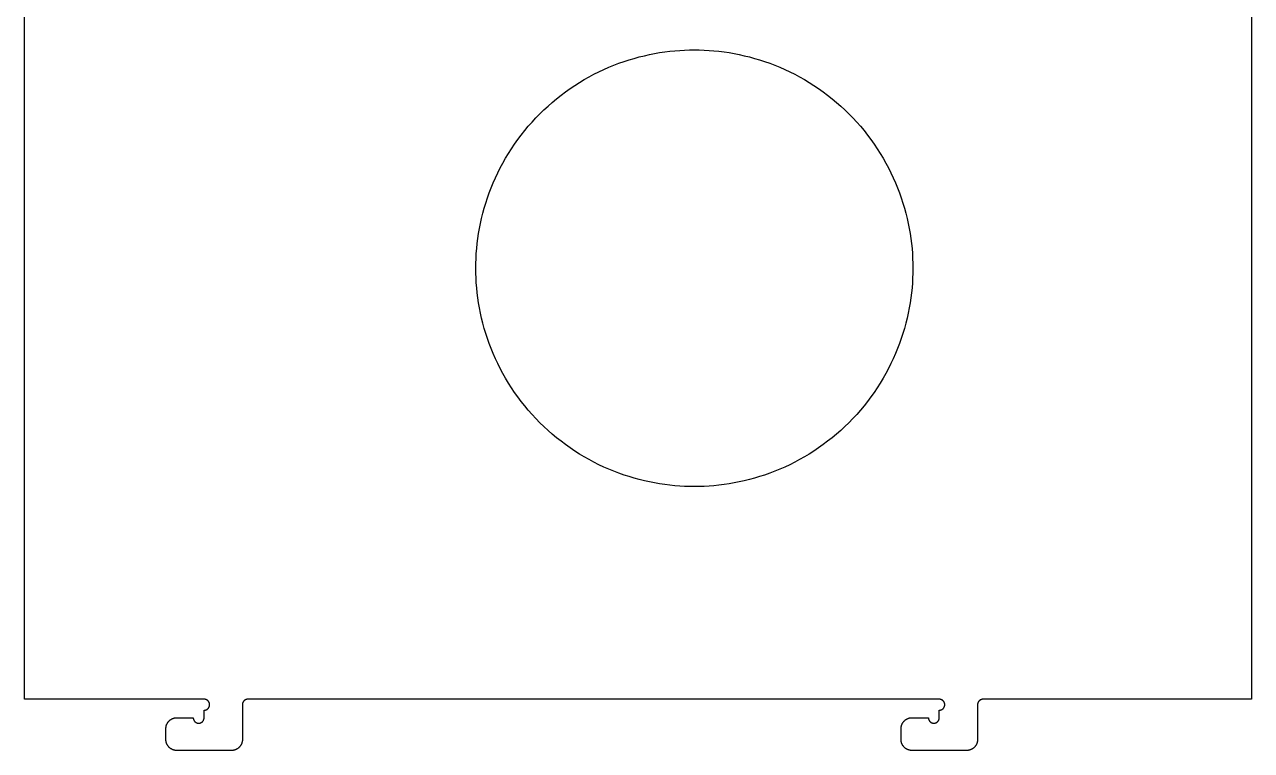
# Model space of a CAD drawing. Header units: millimetres. Extents: x -243 to 905, y 1585 to 2459.
# Drawn here: x -243.2 to 113.3, y 1896.6 to 2107.7 of the extents above; entities that cross this region are included whole.
import ezdxf

# ---------------------------------------------------------------- set-up
doc = ezdxf.new("R2010")
doc.units = ezdxf.units.MM
doc.header["$MEASUREMENT"] = 0
doc.layers.add('Layer 05', color=7, linetype='Continuous', true_color=0xffffff)

msp = doc.modelspace()

# ---------------------------------------------------------------- linework, layer by layer
at = {"layer": 'Layer 05'}
for points in [[(113.35, 2177.92), (113.35, 1911.51), (35.34, 1911.51), (35.31, 1911.51), (35.27, 1911.51), (35.24, 1911.51), (35.2, 1911.51), (35.16, 1911.5), (35.13, 1911.5), (35.09, 1911.49), (35.06, 1911.49), (35.02, 1911.48), (34.98, 1911.47), (34.94, 1911.46), (34.91, 1911.45), (34.87, 1911.44), (34.83, 1911.43), (34.8, 1911.41), (34.76, 1911.4), (34.72, 1911.39), (34.69, 1911.37), (34.65, 1911.35), (34.61, 1911.33), (34.58, 1911.32), (34.54, 1911.3), (34.51, 1911.27), (34.48, 1911.25), (34.44, 1911.23), (34.41, 1911.21), (34.38, 1911.18), (34.34, 1911.16), (34.31, 1911.13), (34.28, 1911.1), (34.25, 1911.08), (34.22, 1911.05), (34.19, 1911.02), (34.16, 1910.99), (34.14, 1910.96), (34.11, 1910.92), (34.09, 1910.89), (34.06, 1910.86), (34.04, 1910.83), (34.02, 1910.79), (33.99, 1910.76), (33.97, 1910.72), (33.95, 1910.69), (33.93, 1910.65), (33.92, 1910.62), (33.9, 1910.58), (33.88, 1910.55), (33.87, 1910.51), (33.85, 1910.47), (33.84, 1910.44), (33.83, 1910.4), (33.82, 1910.36), (33.81, 1910.32), (33.8, 1910.29), (33.79, 1910.25), (33.78, 1910.21), (33.78, 1910.18), (33.77, 1910.14), (33.77, 1910.1), (33.76, 1910.07), (33.76, 1910.03), (33.76, 1910), (33.76, 1909.96), (33.76, 1909.92), (33.76, 1899.79), (33.76, 1899.72), (33.75, 1899.65), (33.75, 1899.58), (33.74, 1899.5), (33.74, 1899.43), (33.73, 1899.36), (33.72, 1899.29), (33.7, 1899.21), (33.69, 1899.14), (33.67, 1899.06), (33.65, 1898.99), (33.63, 1898.92), (33.61, 1898.84), (33.59, 1898.77), (33.56, 1898.69), (33.53, 1898.62), (33.5, 1898.55), (33.47, 1898.47), (33.44, 1898.4), (33.4, 1898.33), (33.36, 1898.26), (33.32, 1898.19), (33.28, 1898.12), (33.24, 1898.05), (33.19, 1897.98), (33.15, 1897.92), (33.1, 1897.85), (33.05, 1897.79), (32.99, 1897.73), (32.94, 1897.66), (32.88, 1897.6), (32.83, 1897.54), (32.77, 1897.49), (32.71, 1897.43), (32.65, 1897.38), (32.58, 1897.32), (32.52, 1897.27), (32.45, 1897.22), (32.39, 1897.18), (32.32, 1897.13), (32.25, 1897.09), (32.18, 1897.05), (32.11, 1897.01), (32.04, 1896.97), (31.97, 1896.93), (31.9, 1896.9), (31.82, 1896.87), (31.75, 1896.84), (31.68, 1896.81), (31.6, 1896.78), (31.53, 1896.76), (31.46, 1896.74), (31.38, 1896.72), (31.31, 1896.7), (31.23, 1896.68), (31.16, 1896.67), (31.09, 1896.65), (31.01, 1896.64), (30.94, 1896.63), (30.87, 1896.63), (30.79, 1896.62), (30.72, 1896.62), (30.65, 1896.62), (30.58, 1896.61), (14.71, 1896.61), (14.64, 1896.62), (14.56, 1896.62), (14.49, 1896.62), (14.42, 1896.63), (14.35, 1896.63), (14.28, 1896.64), (14.2, 1896.65), (14.13, 1896.67), (14.05, 1896.68), (13.98, 1896.7), (13.91, 1896.72), (13.83, 1896.74), (13.76, 1896.76), (13.68, 1896.78), (13.61, 1896.81), (13.54, 1896.84), (13.46, 1896.87), (13.39, 1896.9), (13.32, 1896.93), (13.25, 1896.97), (13.18, 1897.01), (13.11, 1897.05), (13.04, 1897.09), (12.97, 1897.13), (12.9, 1897.18), (12.83, 1897.22), (12.77, 1897.27), (12.71, 1897.32), (12.64, 1897.38), (12.58, 1897.43), (12.52, 1897.49), (12.46, 1897.54), (12.4, 1897.6), (12.35, 1897.66), (12.29, 1897.73), (12.24, 1897.79), (12.19, 1897.85), (12.14, 1897.92), (12.09, 1897.98), (12.05, 1898.05), (12.01, 1898.12), (11.96, 1898.19), (11.92, 1898.26), (11.89, 1898.33), (11.85, 1898.4), (11.82, 1898.47), (11.78, 1898.55), (11.75, 1898.62), (11.73, 1898.69), (11.7, 1898.77), (11.68, 1898.84), (11.65, 1898.92), (11.63, 1898.99), (11.62, 1899.06), (11.6, 1899.14), (11.58, 1899.21), (11.57, 1899.29), (11.56, 1899.36), (11.55, 1899.43), (11.54, 1899.5), (11.54, 1899.58), (11.53, 1899.65), (11.53, 1899.72), (11.53, 1899.79), (11.53, 1902.96), (11.53, 1903.04), (11.53, 1903.11), (11.54, 1903.18), (11.54, 1903.25), (11.55, 1903.32), (11.56, 1903.4), (11.57, 1903.47), (11.58, 1903.54), (11.6, 1903.62), (11.62, 1903.69), (11.63, 1903.77), (11.65, 1903.84), (11.68, 1903.92), (11.7, 1903.99), (11.73, 1904.06), (11.75, 1904.14), (11.78, 1904.21), (11.82, 1904.28), (11.85, 1904.36), (11.89, 1904.43), (11.92, 1904.5), (11.96, 1904.57), (12.01, 1904.64), (12.05, 1904.71), (12.09, 1904.78), (12.14, 1904.84), (12.19, 1904.91), (12.24, 1904.97), (12.29, 1905.04), (12.35, 1905.1), (12.4, 1905.16), (12.46, 1905.22), (12.52, 1905.27), (12.58, 1905.33), (12.64, 1905.38), (12.71, 1905.44), (12.77, 1905.49), (12.83, 1905.54), (12.9, 1905.58), (12.97, 1905.63), (13.04, 1905.67), (13.11, 1905.72), (13.18, 1905.76), (13.25, 1905.79), (13.32, 1905.83), (13.39, 1905.86), (13.46, 1905.9), (13.54, 1905.93), (13.61, 1905.95), (13.68, 1905.98), (13.76, 1906), (13.83, 1906.03), (13.91, 1906.05), (13.98, 1906.07), (14.05, 1906.08), (14.13, 1906.1), (14.2, 1906.11), (14.28, 1906.12), (14.35, 1906.13), (14.42, 1906.14), (14.49, 1906.14), (14.56, 1906.15), (14.64, 1906.15), (14.71, 1906.15), (19.47, 1906.15), (19.47, 1906.11), (19.47, 1906.08), (19.47, 1906.04), (19.48, 1906.01), (19.48, 1905.97), (19.48, 1905.93), (19.49, 1905.9), (19.5, 1905.86), (19.5, 1905.82), (19.51, 1905.78), (19.52, 1905.75), (19.53, 1905.71), (19.54, 1905.67), (19.55, 1905.64), (19.57, 1905.6), (19.58, 1905.56), (19.6, 1905.52), (19.61, 1905.49), (19.63, 1905.45), (19.65, 1905.42), (19.67, 1905.38), (19.69, 1905.34), (19.71, 1905.31), (19.73, 1905.28), (19.75, 1905.24), (19.77, 1905.21), (19.8, 1905.17), (19.82, 1905.14), (19.85, 1905.11), (19.88, 1905.08), (19.91, 1905.05), (19.93, 1905.02), (19.96, 1904.99), (19.99, 1904.96), (20.02, 1904.94), (20.06, 1904.91), (20.09, 1904.88), (20.12, 1904.86), (20.15, 1904.84), (20.19, 1904.81), (20.22, 1904.79), (20.26, 1904.77), (20.29, 1904.75), (20.33, 1904.73), (20.36, 1904.71), (20.4, 1904.7), (20.44, 1904.68), (20.47, 1904.66), (20.51, 1904.65), (20.55, 1904.64), (20.58, 1904.62), (20.62, 1904.61), (20.66, 1904.6), (20.69, 1904.59), (20.73, 1904.59), (20.77, 1904.58), (20.8, 1904.57), (20.84, 1904.57), (20.88, 1904.56), (20.91, 1904.56), (20.95, 1904.56), (20.99, 1904.55), (21.02, 1904.55), (21.06, 1904.55), (21.09, 1904.55), (21.13, 1904.55), (21.16, 1904.56), (21.2, 1904.56), (21.24, 1904.56), (21.27, 1904.57), (21.31, 1904.57), (21.35, 1904.58), (21.38, 1904.59), (21.42, 1904.59), (21.46, 1904.6), (21.49, 1904.61), (21.53, 1904.62), (21.57, 1904.64), (21.6, 1904.65), (21.64, 1904.66), (21.68, 1904.68), (21.71, 1904.69), (21.75, 1904.71), (21.79, 1904.73), (21.82, 1904.75), (21.86, 1904.77), (21.89, 1904.79), (21.93, 1904.81), (21.96, 1904.83), (21.99, 1904.86), (22.02, 1904.88), (22.06, 1904.91), (22.09, 1904.93), (22.12, 1904.96), (22.15, 1904.99), (22.18, 1905.02), (22.21, 1905.05), (22.24, 1905.08), (22.26, 1905.11), (22.29, 1905.14), (22.31, 1905.17), (22.34, 1905.2), (22.36, 1905.24), (22.39, 1905.27), (22.41, 1905.3), (22.43, 1905.34), (22.45, 1905.37), (22.47, 1905.41), (22.48, 1905.45), (22.5, 1905.48), (22.52, 1905.52), (22.53, 1905.56), (22.55, 1905.59), (22.56, 1905.63), (22.57, 1905.67), (22.58, 1905.7), (22.59, 1905.74), (22.6, 1905.78), (22.61, 1905.81), (22.62, 1905.85), (22.62, 1905.89), (22.63, 1905.92), (22.63, 1905.96), (22.64, 1906), (22.64, 1906.03), (22.64, 1906.07), (22.64, 1906.1), (22.64, 1906.14), (22.64, 1908.34), (22.68, 1908.34), (22.71, 1908.34), (22.75, 1908.34), (22.79, 1908.34), (22.82, 1908.35), (22.86, 1908.35), (22.9, 1908.36), (22.93, 1908.36), (22.97, 1908.37), (23.01, 1908.38), (23.04, 1908.39), (23.08, 1908.4), (23.12, 1908.41), (23.15, 1908.42), (23.19, 1908.43), (23.23, 1908.45), (23.26, 1908.46), (23.3, 1908.48), (23.34, 1908.5), (23.37, 1908.51), (23.41, 1908.53), (23.44, 1908.55), (23.48, 1908.57), (23.51, 1908.6), (23.55, 1908.62), (23.58, 1908.64), (23.61, 1908.67), (23.64, 1908.69), (23.68, 1908.72), (23.71, 1908.75), (23.74, 1908.77), (23.77, 1908.8), (23.8, 1908.83), (23.82, 1908.86), (23.85, 1908.89), (23.88, 1908.92), (23.9, 1908.96), (23.93, 1908.99), (23.95, 1909.02), (23.97, 1909.06), (23.99, 1909.09), (24.02, 1909.12), (24.04, 1909.16), (24.05, 1909.2), (24.07, 1909.23), (24.09, 1909.27), (24.1, 1909.3), (24.12, 1909.34), (24.13, 1909.38), (24.15, 1909.41), (24.16, 1909.45), (24.17, 1909.49), (24.18, 1909.52), (24.19, 1909.56), (24.2, 1909.6), (24.2, 1909.64), (24.21, 1909.67), (24.22, 1909.71), (24.22, 1909.75), (24.22, 1909.78), (24.23, 1909.82), (24.23, 1909.85), (24.23, 1909.89), (24.23, 1909.92), (24.23, 1909.96), (24.23, 1910), (24.23, 1910.03), (24.22, 1910.07), (24.22, 1910.1), (24.22, 1910.14), (24.21, 1910.18), (24.2, 1910.21), (24.2, 1910.25), (24.19, 1910.29), (24.18, 1910.32), (24.17, 1910.36), (24.16, 1910.4), (24.15, 1910.44), (24.13, 1910.47), (24.12, 1910.51), (24.1, 1910.55), (24.09, 1910.58), (24.07, 1910.62), (24.05, 1910.65), (24.04, 1910.69), (24.02, 1910.72), (23.99, 1910.76), (23.97, 1910.79), (23.95, 1910.83), (23.93, 1910.86), (23.9, 1910.89), (23.88, 1910.92), (23.85, 1910.96), (23.82, 1910.99), (23.8, 1911.02), (23.77, 1911.05), (23.74, 1911.08), (23.71, 1911.1), (23.68, 1911.13), (23.64, 1911.16), (23.61, 1911.18), (23.58, 1911.21), (23.55, 1911.23), (23.51, 1911.25), (23.48, 1911.27), (23.44, 1911.3), (23.41, 1911.32), (23.37, 1911.33), (23.34, 1911.35), (23.3, 1911.37), (23.26, 1911.39), (23.23, 1911.4), (23.19, 1911.41), (23.15, 1911.43), (23.12, 1911.44), (23.08, 1911.45), (23.04, 1911.46), (23.01, 1911.47), (22.97, 1911.48), (22.93, 1911.49), (22.9, 1911.49), (22.86, 1911.5), (22.82, 1911.5), (22.79, 1911.51), (22.75, 1911.51), (22.71, 1911.51), (22.68, 1911.51), (22.64, 1911.51), (-76.21, 1911.51), (-178.28, 1911.51), (-178.31, 1911.51), (-178.35, 1911.51), (-178.38, 1911.51), (-178.42, 1911.51), (-178.46, 1911.5), (-178.49, 1911.5), (-178.53, 1911.49), (-178.56, 1911.49), (-178.6, 1911.48), (-178.64, 1911.47), (-178.68, 1911.46), (-178.71, 1911.45), (-178.75, 1911.44), (-178.79, 1911.43), (-178.82, 1911.41), (-178.86, 1911.4), (-178.9, 1911.39), (-178.93, 1911.37), (-178.97, 1911.35), (-179.01, 1911.33), (-179.04, 1911.32), (-179.08, 1911.3), (-179.11, 1911.27), (-179.14, 1911.25), (-179.18, 1911.23), (-179.21, 1911.21), (-179.24, 1911.18), (-179.28, 1911.16), (-179.31, 1911.13), (-179.34, 1911.1), (-179.37, 1911.08), (-179.4, 1911.05), (-179.43, 1911.02), (-179.46, 1910.99), (-179.48, 1910.96), (-179.51, 1910.92), (-179.53, 1910.89), (-179.56, 1910.86), (-179.58, 1910.83), (-179.6, 1910.79), (-179.63, 1910.76), (-179.65, 1910.72), (-179.67, 1910.69), (-179.69, 1910.65), (-179.7, 1910.62), (-179.72, 1910.58), (-179.74, 1910.55), (-179.75, 1910.51), (-179.77, 1910.47), (-179.78, 1910.44), (-179.79, 1910.4), (-179.8, 1910.36), (-179.81, 1910.32), (-179.82, 1910.29), (-179.83, 1910.25), (-179.84, 1910.21), (-179.84, 1910.18), (-179.85, 1910.14), (-179.85, 1910.1), (-179.86, 1910.07), (-179.86, 1910.03), (-179.86, 1910), (-179.86, 1909.96), (-179.86, 1909.92), (-179.86, 1899.79), (-179.86, 1899.72), (-179.87, 1899.65), (-179.87, 1899.58), (-179.88, 1899.5), (-179.88, 1899.43), (-179.89, 1899.36), (-179.9, 1899.29), (-179.92, 1899.21), (-179.93, 1899.14), (-179.95, 1899.06), (-179.97, 1898.99), (-179.99, 1898.92), (-180.01, 1898.84), (-180.03, 1898.77), (-180.06, 1898.69), (-180.09, 1898.62), (-180.12, 1898.55), (-180.15, 1898.47), (-180.18, 1898.4), (-180.22, 1898.33), (-180.26, 1898.26), (-180.3, 1898.19), (-180.34, 1898.12), (-180.38, 1898.05), (-180.43, 1897.98), (-180.47, 1897.92), (-180.52, 1897.85), (-180.57, 1897.79), (-180.63, 1897.73), (-180.68, 1897.66), (-180.74, 1897.6), (-180.79, 1897.54), (-180.85, 1897.49), (-180.91, 1897.43), (-180.97, 1897.38), (-181.04, 1897.32), (-181.1, 1897.27), (-181.17, 1897.22), (-181.23, 1897.18), (-181.3, 1897.13), (-181.37, 1897.09), (-181.44, 1897.05), (-181.51, 1897.01), (-181.58, 1896.97), (-181.65, 1896.93), (-181.72, 1896.9), (-181.8, 1896.87), (-181.87, 1896.84), (-181.94, 1896.81), (-182.02, 1896.78), (-182.09, 1896.76), (-182.16, 1896.74), (-182.24, 1896.72), (-182.31, 1896.7), (-182.39, 1896.68), (-182.46, 1896.67), (-182.53, 1896.65), (-182.61, 1896.64), (-182.68, 1896.63), (-182.75, 1896.63), (-182.83, 1896.62), (-182.9, 1896.62), (-182.97, 1896.62), (-183.04, 1896.61), (-198.91, 1896.61), (-198.98, 1896.62), (-199.06, 1896.62), (-199.13, 1896.62), (-199.2, 1896.63), (-199.27, 1896.63), (-199.34, 1896.64), (-199.42, 1896.65), (-199.49, 1896.67), (-199.57, 1896.68), (-199.64, 1896.7), (-199.71, 1896.72), (-199.79, 1896.74), (-199.86, 1896.76), (-199.94, 1896.78), (-200.01, 1896.81), (-200.08, 1896.84), (-200.16, 1896.87), (-200.23, 1896.9), (-200.3, 1896.93), (-200.37, 1896.97), (-200.44, 1897.01), (-200.51, 1897.05), (-200.58, 1897.09), (-200.65, 1897.13), (-200.72, 1897.18), (-200.79, 1897.22), (-200.85, 1897.27), (-200.91, 1897.32), (-200.98, 1897.38), (-201.04, 1897.43), (-201.1, 1897.49), (-201.16, 1897.54), (-201.22, 1897.6), (-201.27, 1897.66), (-201.33, 1897.73), (-201.38, 1897.79), (-201.43, 1897.85), (-201.48, 1897.92), (-201.53, 1897.98), (-201.57, 1898.05), (-201.61, 1898.12), (-201.66, 1898.19), (-201.7, 1898.26), (-201.73, 1898.33), (-201.77, 1898.4), (-201.8, 1898.47), (-201.84, 1898.55), (-201.87, 1898.62), (-201.89, 1898.69), (-201.92, 1898.77), (-201.94, 1898.84), (-201.97, 1898.92), (-201.99, 1898.99), (-202, 1899.06), (-202.02, 1899.14), (-202.04, 1899.21), (-202.05, 1899.29), (-202.06, 1899.36), (-202.07, 1899.43), (-202.08, 1899.5), (-202.08, 1899.58), (-202.09, 1899.65), (-202.09, 1899.72), (-202.09, 1899.79), (-202.09, 1902.96), (-202.09, 1903.04), (-202.09, 1903.11), (-202.08, 1903.18), (-202.08, 1903.25), (-202.07, 1903.32), (-202.06, 1903.4), (-202.05, 1903.47), (-202.04, 1903.54), (-202.02, 1903.62), (-202, 1903.69), (-201.99, 1903.77), (-201.97, 1903.84), (-201.94, 1903.92), (-201.92, 1903.99), (-201.89, 1904.06), (-201.87, 1904.14), (-201.84, 1904.21), (-201.8, 1904.28), (-201.77, 1904.36), (-201.73, 1904.43), (-201.7, 1904.5), (-201.66, 1904.57), (-201.61, 1904.64), (-201.57, 1904.71), (-201.53, 1904.78), (-201.48, 1904.84), (-201.43, 1904.91), (-201.38, 1904.97), (-201.33, 1905.04), (-201.27, 1905.1), (-201.22, 1905.16), (-201.16, 1905.22), (-201.1, 1905.27), (-201.04, 1905.33), (-200.98, 1905.38), (-200.91, 1905.44), (-200.85, 1905.49), (-200.79, 1905.54), (-200.72, 1905.58), (-200.65, 1905.63), (-200.58, 1905.67), (-200.51, 1905.72), (-200.44, 1905.76), (-200.37, 1905.79), (-200.3, 1905.83), (-200.23, 1905.86), (-200.16, 1905.9), (-200.08, 1905.93), (-200.01, 1905.95), (-199.94, 1905.98), (-199.86, 1906), (-199.79, 1906.03), (-199.71, 1906.05), (-199.64, 1906.07), (-199.57, 1906.08), (-199.49, 1906.1), (-199.42, 1906.11), (-199.34, 1906.12), (-199.27, 1906.13), (-199.2, 1906.14), (-199.13, 1906.14), (-199.06, 1906.15), (-198.98, 1906.15), (-198.91, 1906.15), (-194.15, 1906.15), (-194.15, 1906.11), (-194.15, 1906.08), (-194.15, 1906.04), (-194.14, 1906.01), (-194.14, 1905.97), (-194.14, 1905.93), (-194.13, 1905.9), (-194.12, 1905.86), (-194.12, 1905.82), (-194.11, 1905.78), (-194.1, 1905.75), (-194.09, 1905.71), (-194.08, 1905.67), (-194.07, 1905.64), (-194.05, 1905.6), (-194.04, 1905.56), (-194.02, 1905.52), (-194.01, 1905.49), (-193.99, 1905.45), (-193.97, 1905.42), (-193.95, 1905.38), (-193.93, 1905.34), (-193.91, 1905.31), (-193.89, 1905.28), (-193.87, 1905.24), (-193.85, 1905.21), (-193.82, 1905.17), (-193.8, 1905.14), (-193.77, 1905.11), (-193.74, 1905.08), (-193.71, 1905.05), (-193.69, 1905.02), (-193.66, 1904.99), (-193.63, 1904.96), (-193.6, 1904.94), (-193.56, 1904.91), (-193.53, 1904.88), (-193.5, 1904.86), (-193.47, 1904.84), (-193.43, 1904.81), (-193.4, 1904.79), (-193.36, 1904.77), (-193.33, 1904.75), (-193.29, 1904.73), (-193.26, 1904.71), (-193.22, 1904.7), (-193.18, 1904.68), (-193.15, 1904.66), (-193.11, 1904.65), (-193.07, 1904.64), (-193.04, 1904.62), (-193, 1904.61), (-192.96, 1904.6), (-192.93, 1904.59), (-192.89, 1904.59), (-192.85, 1904.58), (-192.82, 1904.57), (-192.78, 1904.57), (-192.74, 1904.56), (-192.71, 1904.56), (-192.67, 1904.56), (-192.63, 1904.55), (-192.6, 1904.55), (-192.56, 1904.55), (-192.53, 1904.55), (-192.49, 1904.55), (-192.46, 1904.56), (-192.42, 1904.56), (-192.38, 1904.56), (-192.35, 1904.57), (-192.31, 1904.57), (-192.27, 1904.58), (-192.24, 1904.59), (-192.2, 1904.59), (-192.16, 1904.6), (-192.13, 1904.61), (-192.09, 1904.62), (-192.05, 1904.64), (-192.02, 1904.65), (-191.98, 1904.66), (-191.94, 1904.68), (-191.91, 1904.69), (-191.87, 1904.71), (-191.83, 1904.73), (-191.8, 1904.75), (-191.76, 1904.77), (-191.73, 1904.79), (-191.69, 1904.81), (-191.66, 1904.83), (-191.63, 1904.86), (-191.6, 1904.88), (-191.56, 1904.91), (-191.53, 1904.93), (-191.5, 1904.96), (-191.47, 1904.99), (-191.44, 1905.02), (-191.41, 1905.05), (-191.38, 1905.08), (-191.36, 1905.11), (-191.33, 1905.14), (-191.31, 1905.17), (-191.28, 1905.2), (-191.26, 1905.24), (-191.23, 1905.27), (-191.21, 1905.3), (-191.19, 1905.34), (-191.17, 1905.37), (-191.15, 1905.41), (-191.14, 1905.45), (-191.12, 1905.48), (-191.1, 1905.52), (-191.09, 1905.56), (-191.07, 1905.59), (-191.06, 1905.63), (-191.05, 1905.67), (-191.04, 1905.7), (-191.03, 1905.74), (-191.02, 1905.78), (-191.01, 1905.81), (-191, 1905.85), (-191, 1905.89), (-190.99, 1905.92), (-190.99, 1905.96), (-190.98, 1906), (-190.98, 1906.03), (-190.98, 1906.07), (-190.98, 1906.1), (-190.98, 1906.14), (-190.98, 1908.34), (-190.94, 1908.34), (-190.91, 1908.34), (-190.87, 1908.34), (-190.83, 1908.34), (-190.8, 1908.35), (-190.76, 1908.35), (-190.72, 1908.36), (-190.69, 1908.36), (-190.65, 1908.37), (-190.61, 1908.38), (-190.58, 1908.39), (-190.54, 1908.4), (-190.5, 1908.41), (-190.47, 1908.42), (-190.43, 1908.43), (-190.39, 1908.45), (-190.36, 1908.46), (-190.32, 1908.48), (-190.28, 1908.5), (-190.25, 1908.51), (-190.21, 1908.53), (-190.18, 1908.55), (-190.14, 1908.57), (-190.11, 1908.6), (-190.07, 1908.62), (-190.04, 1908.64), (-190.01, 1908.67), (-189.98, 1908.69), (-189.94, 1908.72), (-189.91, 1908.75), (-189.88, 1908.77), (-189.85, 1908.8), (-189.82, 1908.83), (-189.8, 1908.86), (-189.77, 1908.89), (-189.74, 1908.92), (-189.72, 1908.96), (-189.69, 1908.99), (-189.67, 1909.02), (-189.65, 1909.06), (-189.63, 1909.09), (-189.6, 1909.12), (-189.58, 1909.16), (-189.57, 1909.2), (-189.55, 1909.23), (-189.53, 1909.27), (-189.52, 1909.3), (-189.5, 1909.34), (-189.49, 1909.38), (-189.47, 1909.41), (-189.46, 1909.45), (-189.45, 1909.49), (-189.44, 1909.52), (-189.43, 1909.56), (-189.42, 1909.6), (-189.42, 1909.64), (-189.41, 1909.67), (-189.4, 1909.71), (-189.4, 1909.75), (-189.4, 1909.78), (-189.39, 1909.82), (-189.39, 1909.85), (-189.39, 1909.89), (-189.39, 1909.92), (-189.39, 1909.96), (-189.39, 1910), (-189.39, 1910.03), (-189.4, 1910.07), (-189.4, 1910.1), (-189.4, 1910.14), (-189.41, 1910.18), (-189.42, 1910.21), (-189.42, 1910.25), (-189.43, 1910.29), (-189.44, 1910.32), (-189.45, 1910.36), (-189.46, 1910.4), (-189.47, 1910.44), (-189.49, 1910.47), (-189.5, 1910.51), (-189.52, 1910.55), (-189.53, 1910.58), (-189.55, 1910.62), (-189.57, 1910.65), (-189.58, 1910.69), (-189.6, 1910.72), (-189.63, 1910.76), (-189.65, 1910.79), (-189.67, 1910.83), (-189.69, 1910.86), (-189.72, 1910.89), (-189.74, 1910.92), (-189.77, 1910.96), (-189.8, 1910.99), (-189.82, 1911.02), (-189.85, 1911.05), (-189.88, 1911.08), (-189.91, 1911.1), (-189.94, 1911.13), (-189.98, 1911.16), (-190.01, 1911.18), (-190.04, 1911.21), (-190.07, 1911.23), (-190.11, 1911.25), (-190.14, 1911.27), (-190.18, 1911.3), (-190.21, 1911.32), (-190.25, 1911.33), (-190.28, 1911.35), (-190.32, 1911.37), (-190.36, 1911.39), (-190.39, 1911.4), (-190.43, 1911.41), (-190.47, 1911.43), (-190.5, 1911.44), (-190.54, 1911.45), (-190.58, 1911.46), (-190.61, 1911.47), (-190.65, 1911.48), (-190.69, 1911.49), (-190.72, 1911.49), (-190.76, 1911.5), (-190.8, 1911.5), (-190.83, 1911.51), (-190.87, 1911.51), (-190.91, 1911.51), (-190.94, 1911.51), (-190.98, 1911.51), (-243.17, 1911.51), (-243.17, 2176.24)], [(-48.54, 1973.34), (-49.95, 1973.36), (-51.37, 1973.41), (-52.8, 1973.49), (-54.24, 1973.6), (-55.69, 1973.75), (-57.15, 1973.93), (-58.62, 1974.15), (-60.09, 1974.4), (-61.57, 1974.7), (-63.05, 1975.02), (-64.53, 1975.39), (-66.01, 1975.8), (-67.49, 1976.24), (-68.97, 1976.72), (-70.44, 1977.24), (-71.91, 1977.8), (-73.37, 1978.4), (-74.83, 1979.04), (-76.27, 1979.72), (-77.7, 1980.44), (-79.12, 1981.2), (-80.52, 1981.99), (-81.91, 1982.82), (-83.28, 1983.7), (-84.64, 1984.6), (-85.97, 1985.55), (-87.27, 1986.53), (-88.56, 1987.55), (-89.82, 1988.6), (-91.05, 1989.68), (-92.26, 1990.8), (-93.44, 1991.94), (-94.58, 1993.12), (-95.7, 1994.33), (-96.78, 1995.56), (-97.83, 1996.82), (-98.85, 1998.11), (-99.83, 1999.41), (-100.78, 2000.75), (-101.69, 2002.1), (-102.56, 2003.47), (-103.39, 2004.86), (-104.19, 2006.26), (-104.94, 2007.68), (-105.66, 2009.11), (-106.34, 2010.55), (-106.98, 2012.01), (-107.58, 2013.47), (-108.14, 2014.94), (-108.66, 2016.41), (-109.14, 2017.89), (-109.58, 2019.37), (-109.99, 2020.85), (-110.36, 2022.33), (-110.68, 2023.81), (-110.98, 2025.29), (-111.23, 2026.76), (-111.45, 2028.23), (-111.63, 2029.69), (-111.78, 2031.14), (-111.89, 2032.58), (-111.97, 2034.01), (-112.02, 2035.43), (-112.04, 2036.84), (-112.02, 2038.25), (-111.97, 2039.68), (-111.89, 2041.11), (-111.78, 2042.55), (-111.63, 2044), (-111.45, 2045.46), (-111.23, 2046.93), (-110.98, 2048.4), (-110.68, 2049.88), (-110.36, 2051.35), (-109.99, 2052.84), (-109.58, 2054.32), (-109.14, 2055.8), (-108.66, 2057.28), (-108.14, 2058.75), (-107.58, 2060.22), (-106.98, 2061.68), (-106.34, 2063.13), (-105.66, 2064.58), (-104.94, 2066.01), (-104.19, 2067.43), (-103.39, 2068.83), (-102.56, 2070.22), (-101.69, 2071.59), (-100.78, 2072.94), (-99.83, 2074.27), (-98.85, 2075.58), (-97.83, 2076.87), (-96.78, 2078.13), (-95.7, 2079.36), (-94.58, 2080.57), (-93.44, 2081.75), (-92.26, 2082.89), (-91.05, 2084.01), (-89.82, 2085.09), (-88.56, 2086.14), (-87.27, 2087.16), (-85.97, 2088.14), (-84.64, 2089.09), (-83.28, 2089.99), (-81.91, 2090.86), (-80.52, 2091.7), (-79.12, 2092.49), (-77.7, 2093.25), (-76.27, 2093.97), (-74.83, 2094.65), (-73.37, 2095.29), (-71.91, 2095.89), (-70.44, 2096.45), (-68.97, 2096.97), (-67.49, 2097.45), (-66.01, 2097.89), (-64.53, 2098.3), (-63.05, 2098.66), (-61.57, 2098.99), (-60.09, 2099.28), (-58.62, 2099.54), (-57.15, 2099.76), (-55.69, 2099.94), (-54.24, 2100.09), (-52.8, 2100.2), (-51.37, 2100.28), (-49.95, 2100.33), (-48.54, 2100.34)], [(-48.54, 2100.34), (-47.13, 2100.33), (-45.71, 2100.28), (-44.27, 2100.2), (-42.83, 2100.09), (-41.38, 2099.94), (-39.92, 2099.76), (-38.45, 2099.54), (-36.98, 2099.28), (-35.51, 2098.99), (-34.03, 2098.66), (-32.54, 2098.3), (-31.06, 2097.89), (-29.58, 2097.45), (-28.11, 2096.97), (-26.63, 2096.45), (-25.16, 2095.89), (-23.7, 2095.29), (-22.25, 2094.65), (-20.8, 2093.97), (-19.37, 2093.25), (-17.95, 2092.49), (-16.55, 2091.7), (-15.16, 2090.86), (-13.79, 2089.99), (-12.44, 2089.09), (-11.11, 2088.14), (-9.8, 2087.16), (-8.51, 2086.14), (-7.25, 2085.09), (-6.02, 2084.01), (-4.81, 2082.89), (-3.63, 2081.75), (-2.49, 2080.57), (-1.37, 2079.36), (-0.29, 2078.13), (0.76, 2076.87), (1.78, 2075.58), (2.76, 2074.27), (3.7, 2072.94), (4.61, 2071.59), (5.48, 2070.22), (6.32, 2068.83), (7.11, 2067.43), (7.87, 2066.01), (8.59, 2064.58), (9.27, 2063.13), (9.91, 2061.68), (10.51, 2060.22), (11.07, 2058.75), (11.59, 2057.28), (12.07, 2055.8), (12.51, 2054.32), (12.92, 2052.84), (13.28, 2051.35), (13.61, 2049.88), (13.9, 2048.4), (14.16, 2046.93), (14.38, 2045.46), (14.56, 2044), (14.71, 2042.55), (14.82, 2041.11), (14.9, 2039.68), (14.95, 2038.25), (14.96, 2036.84)], [(14.96, 2036.84), (14.95, 2035.43), (14.9, 2034.01), (14.82, 2032.58), (14.71, 2031.14), (14.56, 2029.69), (14.38, 2028.23), (14.16, 2026.76), (13.9, 2025.29), (13.61, 2023.81), (13.28, 2022.33), (12.92, 2020.85), (12.51, 2019.37), (12.07, 2017.89), (11.59, 2016.41), (11.07, 2014.94), (10.51, 2013.47), (9.91, 2012.01), (9.27, 2010.55), (8.59, 2009.11), (7.87, 2007.68), (7.11, 2006.26), (6.32, 2004.86), (5.48, 2003.47), (4.61, 2002.1), (3.7, 2000.75), (2.76, 1999.41), (1.78, 1998.11), (0.76, 1996.82), (-0.29, 1995.56), (-1.37, 1994.33), (-2.49, 1993.12), (-3.63, 1991.94), (-4.81, 1990.8), (-6.02, 1989.68), (-7.25, 1988.6), (-8.51, 1987.55), (-9.8, 1986.53), (-11.11, 1985.55), (-12.44, 1984.6), (-13.79, 1983.7), (-15.16, 1982.82), (-16.55, 1981.99), (-17.95, 1981.2), (-19.37, 1980.44), (-20.8, 1979.72), (-22.25, 1979.04), (-23.7, 1978.4), (-25.16, 1977.8), (-26.63, 1977.24), (-28.11, 1976.72), (-29.58, 1976.24), (-31.06, 1975.8), (-32.54, 1975.39), (-34.03, 1975.02), (-35.51, 1974.7), (-36.98, 1974.4), (-38.45, 1974.15), (-39.92, 1973.93), (-41.38, 1973.75), (-42.83, 1973.6), (-44.27, 1973.49), (-45.71, 1973.41), (-47.13, 1973.36), (-48.54, 1973.34)]]:
    msp.add_lwpolyline(points, dxfattribs=at)

doc.saveas('drawing.dxf')
